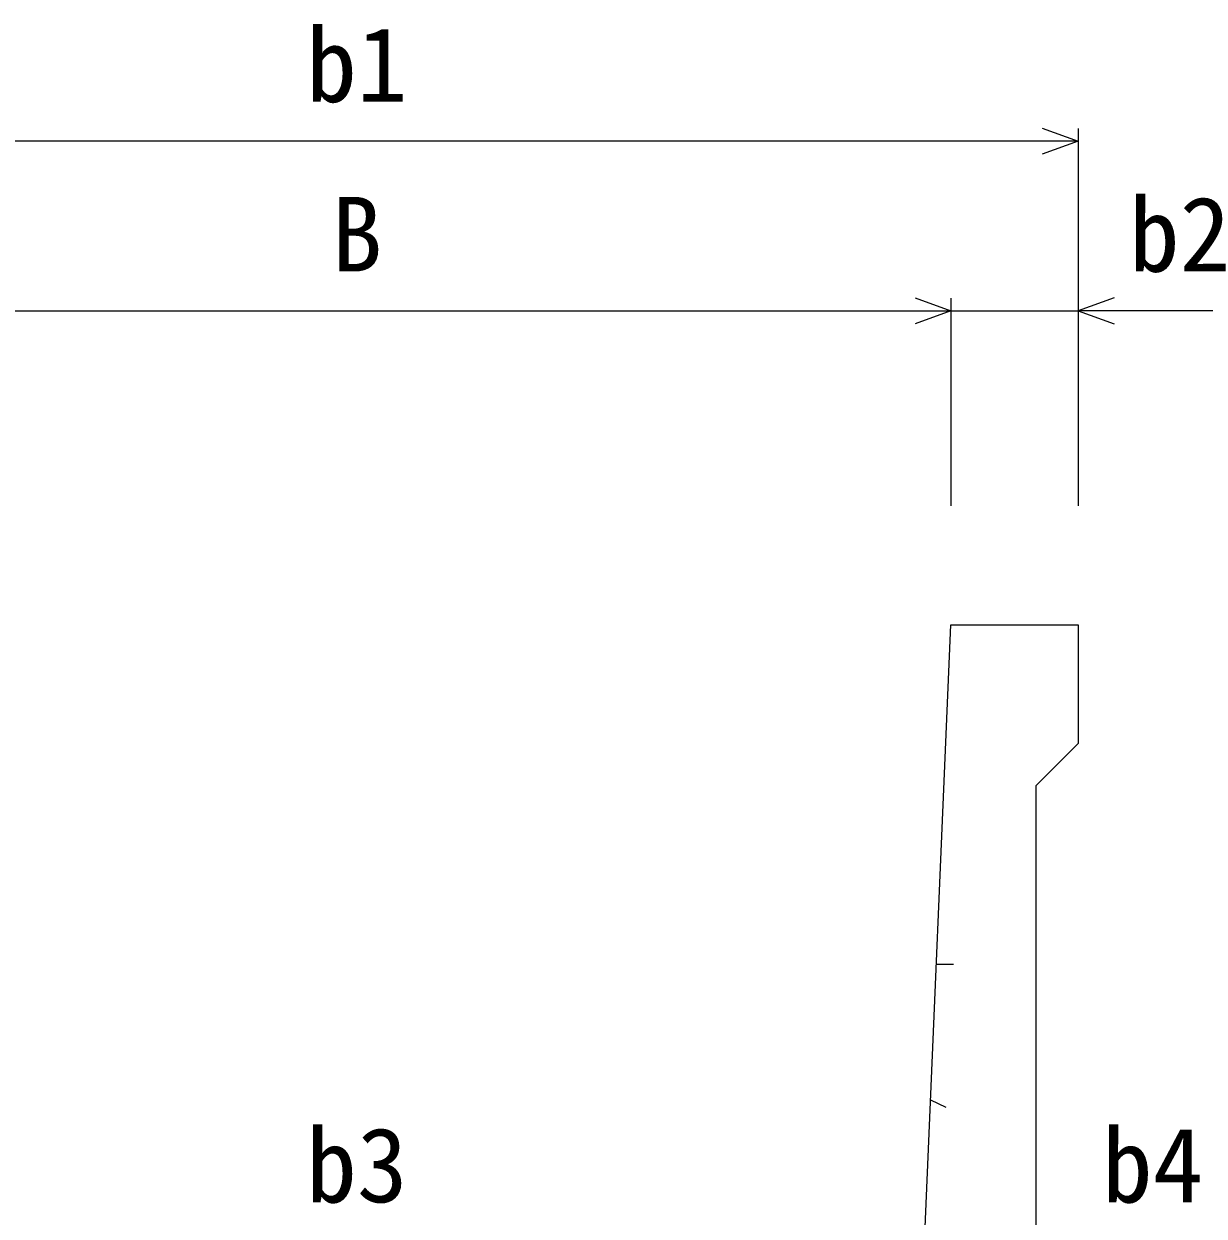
# Model space of a CAD drawing. Units: millimetres, scale not verified. Extents: x -33600 to 33600, y -11880 to 11880.
# Drawn here: x -29283 to -28588, y 5734 to 6436 of the extents above; entities that cross this region are included whole.
import ezdxf
from ezdxf.enums import TextEntityAlignment as Align

# ---------------------------------------------------------------- set-up
doc = ezdxf.new("R2010")
doc.units = ezdxf.units.MM
doc.header["$LTSCALE"] = 40
doc.linetypes.add('DOTTED', pattern=[1.75, 0.25, -1.5])
for name, color, linetype, lineweight in [('0-0_DIM', 7, 'Continuous', 25), ('0-5_OUTLINE', 3, 'Continuous', 25), ('0-6_OUTLINE2', 4, 'DOTTED', 25)]:
    doc.layers.add(name, color=color, linetype=linetype, lineweight=lineweight)
doc.styles.add('ＭＳ ゴシック', font='')
doc.styles.get('ＭＳ ゴシック').set_extended_font_data('MS Gothic')

msp = doc.modelspace()

# ---------------------------------------------------------------- linework, layer by layer
at = {"layer": '0-0_DIM'}
for p, q in [((-28661.98, 6374.67), (-28661.98, 6152.17)), ((-28661.98, 6367.17), (-29511.98, 6367.17)), ((-28736.98, 6274.67), (-28736.98, 6152.17)), ((-29436.98, 6267.17), (-28736.98, 6267.17)), ((-28736.98, 6267.17), (-28661.98, 6267.17)), ((-28553.6, 6267.17), (-28661.98, 6267.17))]:
    msp.add_line(p, q, dxfattribs=at)
for points in [[(-28683.12, 6374.87), (-28661.98, 6367.17), (-28683.12, 6359.48)], [(-28758.12, 6274.87), (-28736.98, 6267.17), (-28758.12, 6259.48)], [(-28640.84, 6274.87), (-28661.98, 6267.17), (-28640.84, 6259.48)]]:
    msp.add_lwpolyline(points, dxfattribs=at)
at = {"layer": '0-5_OUTLINE'}
for p, q in [((-28764.11, 5449.17), (-28736.98, 6082.17)), ((-28686.98, 5987.17), (-28686.98, 5352.17))]:
    msp.add_line(p, q, dxfattribs=at)
msp.add_lwpolyline([(-28736.98, 6082.17), (-28661.98, 6082.17), (-28661.98, 6012.17), (-28686.98, 5987.17)], dxfattribs=at)
at = {"layer": '0-6_OUTLINE2'}
for p, q in [((-28745.55, 5882.17), (-28686.98, 5882.17)), ((-28748.98, 5802.17), (-28686.98, 5772.17))]:
    msp.add_line(p, q, dxfattribs=at)

# ---------------------------------------------------------------- texts
at = {"layer": '0-0_DIM', "style": 'ＭＳ ゴシック'}
for s, p in [('b1', (-29116.98, 6377.17)), ('B', (-29101.98, 6277.17)), ('b2', (-28632.14, 6277.17)), ('b3', (-29116.98, 5728.53)), ('b4', (-28648.04, 5728.53))]:
    msp.add_text(s, height=43.99, dxfattribs=at).set_placement(p, align=Align.BOTTOM_LEFT)

doc.saveas('drawing.dxf')
